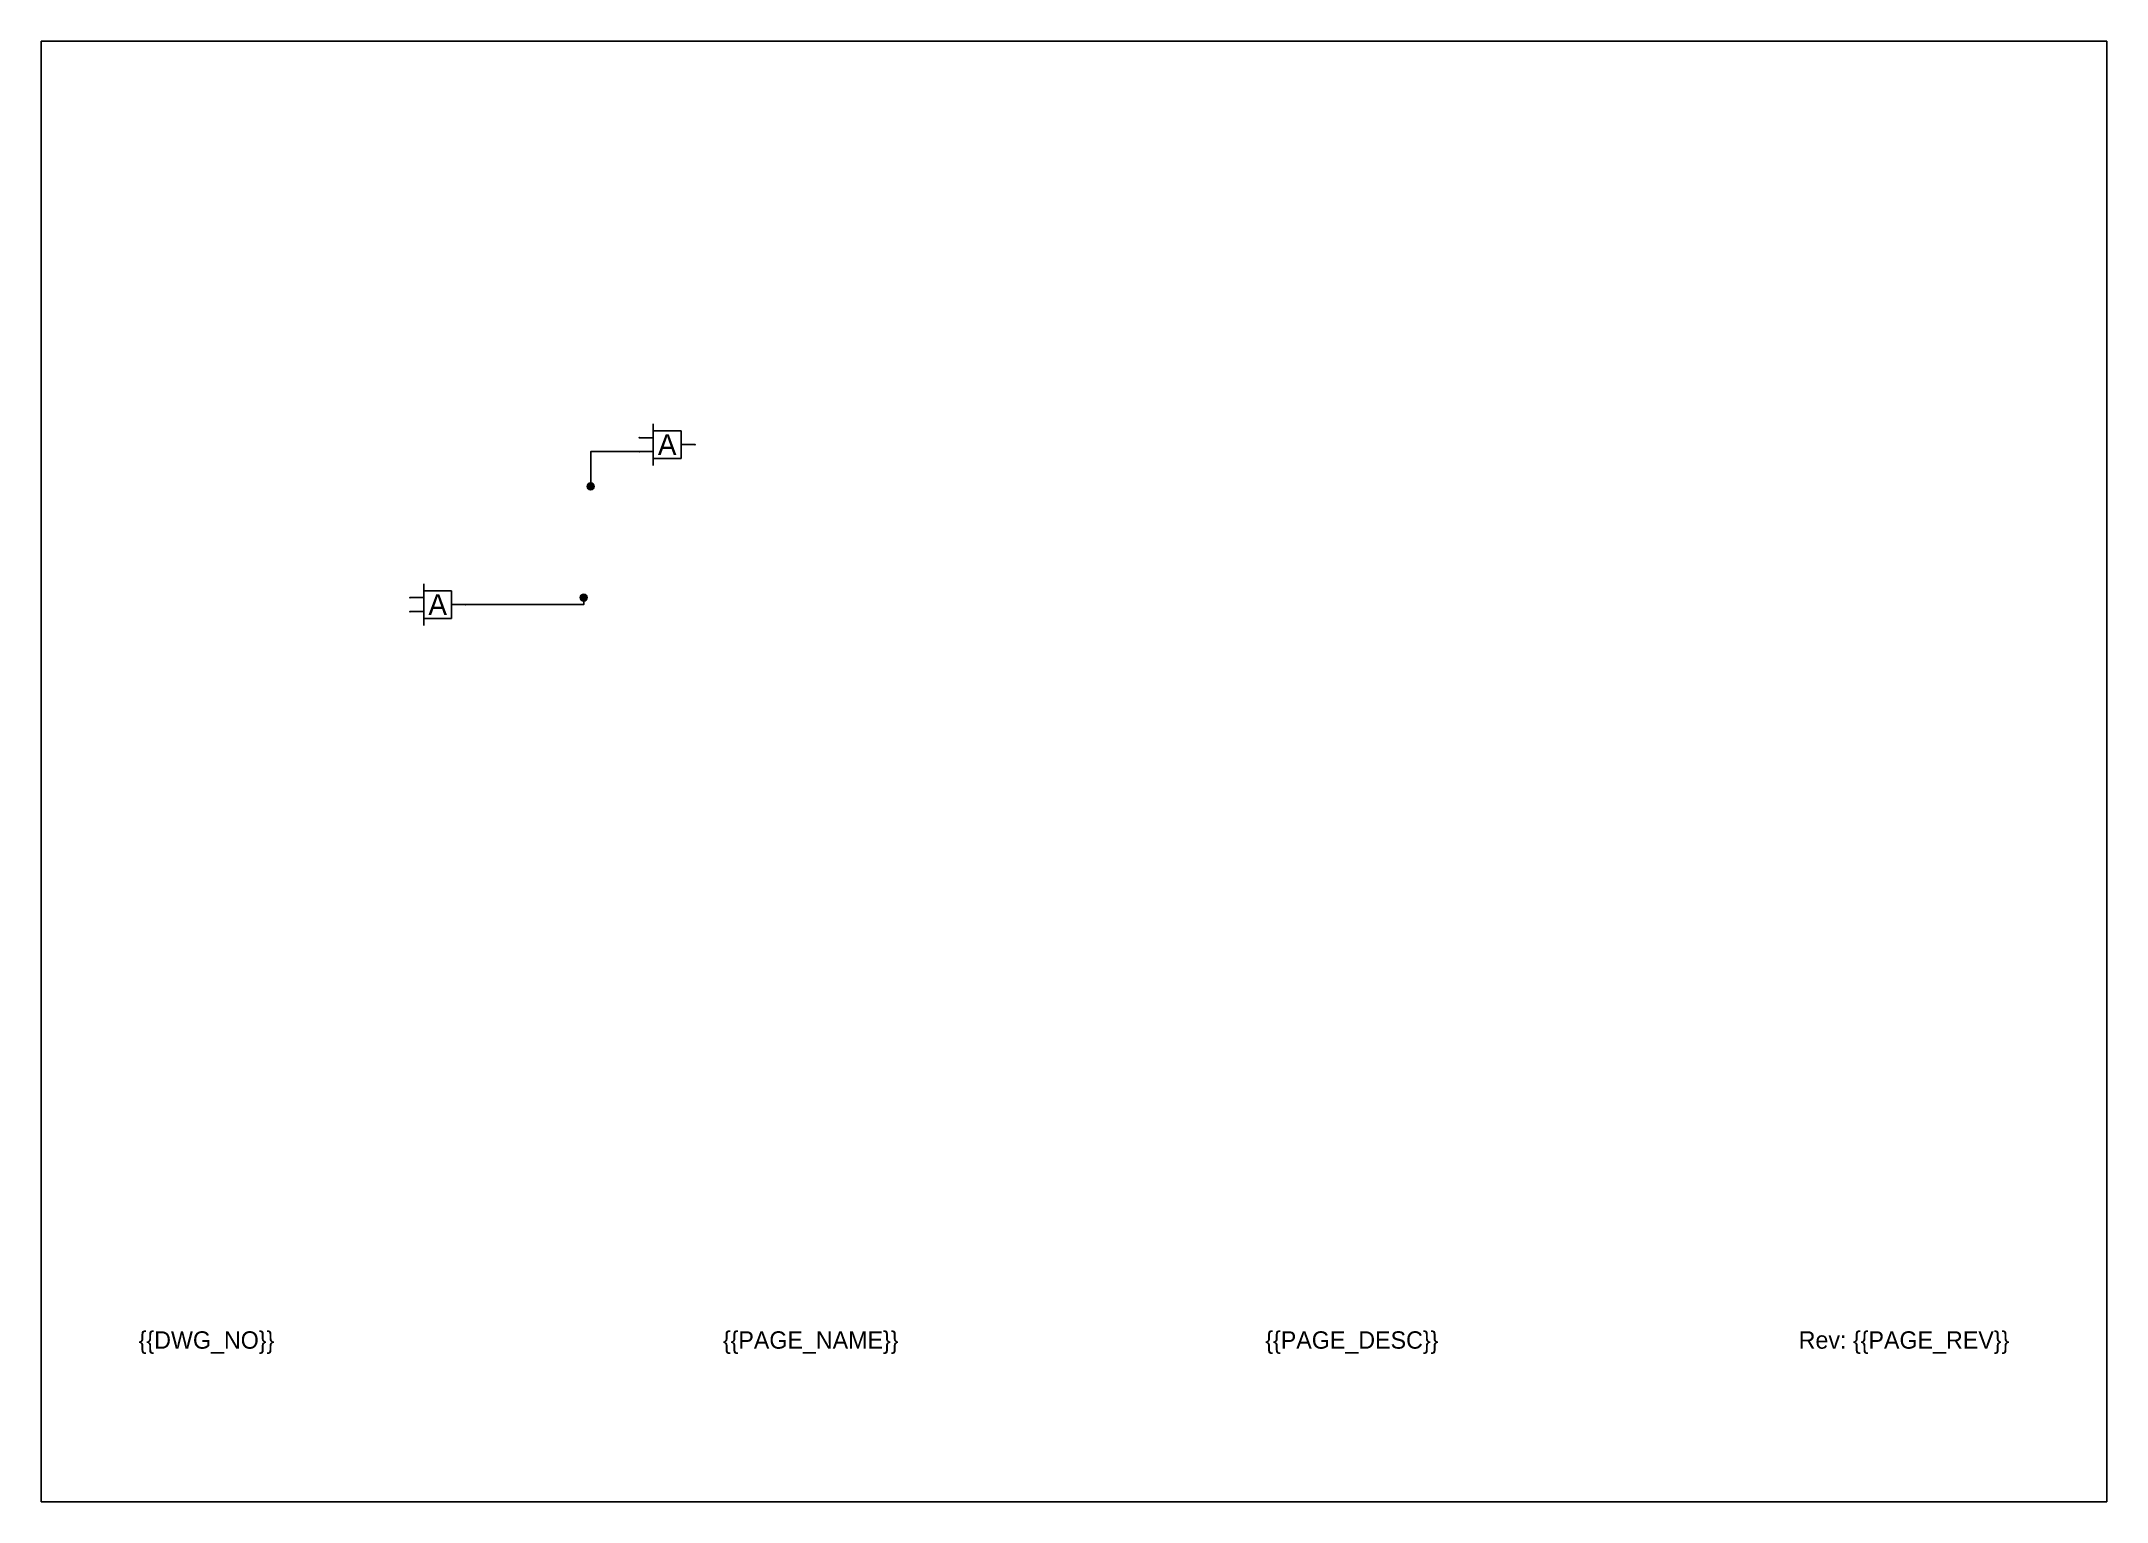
# Paper-space layout 'Layout1' of a CAD drawing. Header units: millimetres. Extents: x 0 to 297, y 0 to 210.
import ezdxf
from ezdxf.enums import TextEntityAlignment as Align

# ---------------------------------------------------------------- set-up
doc = ezdxf.new("R2010")
doc.units = ezdxf.units.MM
for name, color, linetype in [('LD_FRAME', 7, 'Continuous'), ('LD_FRAME_TEXT', 8, 'Continuous'), ('LD_PORT_IN0_LOGIC', 7, 'Continuous'), ('LD_PORT_IN0_MULTI', 7, 'Continuous'), ('LD_PORT_IN1_LOGIC', 80, 'Continuous'), ('LD_PORT_OUT0_LOGIC', 7, 'Continuous'), ('LD_PORT_OUT0_MULTI', 7, 'Continuous'), ('LD_SYMBOL', 7, 'Continuous'), ('LD_TEXT', 7, 'Continuous'), ('LD_WIRE_LOGIC', 7, 'CONTINUOUS')]:
    doc.layers.add(name, color=color, linetype=linetype)

# ---------------------------------------------------------------- blocks, each defined once
blk = doc.blocks.new('LD_PAPER_FRAME')
at = {"layer": 'LD_FRAME'}
blk.add_lwpolyline([(0, 0), (297, 0), (297, 210), (0, 210)], close=True, dxfattribs=at)
at = {"layer": 'LD_FRAME_TEXT'}
for tag, p in [('DWG_NO', (14, 22)), ('PAGE_NAME', (98, 22)), ('PAGE_DESC', (176, 22))]:
    blk.add_attdef(tag, p, '', height=2.5, dxfattribs=at)
blk = doc.blocks.new('AND_2')
at = {"layer": 'LD_PORT_IN0_LOGIC'}
blk.add_point((0, 2), dxfattribs=at)
at = {"layer": 'LD_PORT_IN1_LOGIC'}
blk.add_point((0, 4), dxfattribs=at)
at = {"layer": 'LD_PORT_OUT0_LOGIC'}
blk.add_point((8, 3), dxfattribs=at)
at = {"layer": 'LD_SYMBOL'}
for p, q in [((2, 0), (2, 6)), ((0, 4), (2, 4)), ((2, 5), (6, 5)), ((6, 1), (6, 5)), ((6, 3), (8, 3)), ((0, 2), (2, 2)), ((2, 1), (6, 1))]:
    blk.add_line(p, q, dxfattribs=at)
at = {"layer": 'LD_TEXT'}
blk.add_attdef('STATIC_LABEL0', text='', height=3, dxfattribs=at).set_placement((4, 3), align=Align.MIDDLE_CENTER)
for tag, p, height in [('SYM', (2.15, -0.38), 0.85), ('LABEL0', (2.2, 1.2), 0.72)]:
    blk.add_attdef(tag, p, '', height=height, dxfattribs=at)
blk = doc.blocks.new('LD_WIRE_BRANCH')
at = {"layer": 'LD_SYMBOL'}
h = blk.add_hatch(color=7, dxfattribs=at)
edge = h.paths.add_edge_path()
edge.add_arc((0, 0), 0.5, 0, 360)
at = {"layer": 'LD_PORT_IN0_MULTI'}
blk.add_point((0, 0), dxfattribs=at)
at = {"layer": 'LD_PORT_OUT0_MULTI'}
blk.add_point((0, 0), dxfattribs=at)
at = {"layer": 'LD_SYMBOL', "color": 7}
blk.add_circle((0, 0), 0.5, dxfattribs=at)
at = {"layer": 'LD_TEXT'}
blk.add_attdef('SYM', (0.35, 0.55), '', height=0.22, dxfattribs=at)

psp = doc.layouts.get("Layout1")

# ---------------------------------------------------------------- linework, layer by layer
at = {"layer": 'LD_WIRE_LOGIC', "linetype": 'CONTINUOUS'}
for points in [[(86, 151), (79, 151), (79, 146)], [(61, 129), (78, 129), (78, 130)]]:
    psp.add_lwpolyline(points, dxfattribs=at)

# ---------------------------------------------------------------- block references
ref = psp.add_blockref('LD_PAPER_FRAME', (0, 0))
ref.add_attrib('DWG_NO', '{{DWG_NO}}', (14, 22), dxfattribs={"layer": 'LD_FRAME_TEXT', "height": 2.5})
ref.add_attrib('PAGE_NAME', '{{PAGE_NAME}}', (98, 22), dxfattribs={"layer": 'LD_FRAME_TEXT', "height": 2.5})
ref.add_attrib('PAGE_DESC', '{{PAGE_DESC}}', (176, 22), dxfattribs={"layer": 'LD_FRAME_TEXT', "height": 2.5})
ref.add_attrib('PAGE_REV', 'Rev: {{PAGE_REV}}', dxfattribs={"layer": 'LD_FRAME_TEXT', "height": 2.5}).set_placement((283, 22), align=Align.RIGHT)
ref = psp.add_blockref('AND_2', (86, 149))
ref.add_attrib('STATIC_LABEL0', 'A', dxfattribs={"layer": 'LD_TEXT', "height": 3}).set_placement((90, 152), align=Align.MIDDLE_CENTER)
for p in [(79, 146), (78, 130)]:
    psp.add_blockref('LD_WIRE_BRANCH', p)
ref = psp.add_blockref('AND_2', (53, 126))
ref.add_attrib('STATIC_LABEL0', 'A', dxfattribs={"layer": 'LD_TEXT', "height": 3}).set_placement((57, 129), align=Align.MIDDLE_CENTER)

doc.saveas('drawing.dxf')
